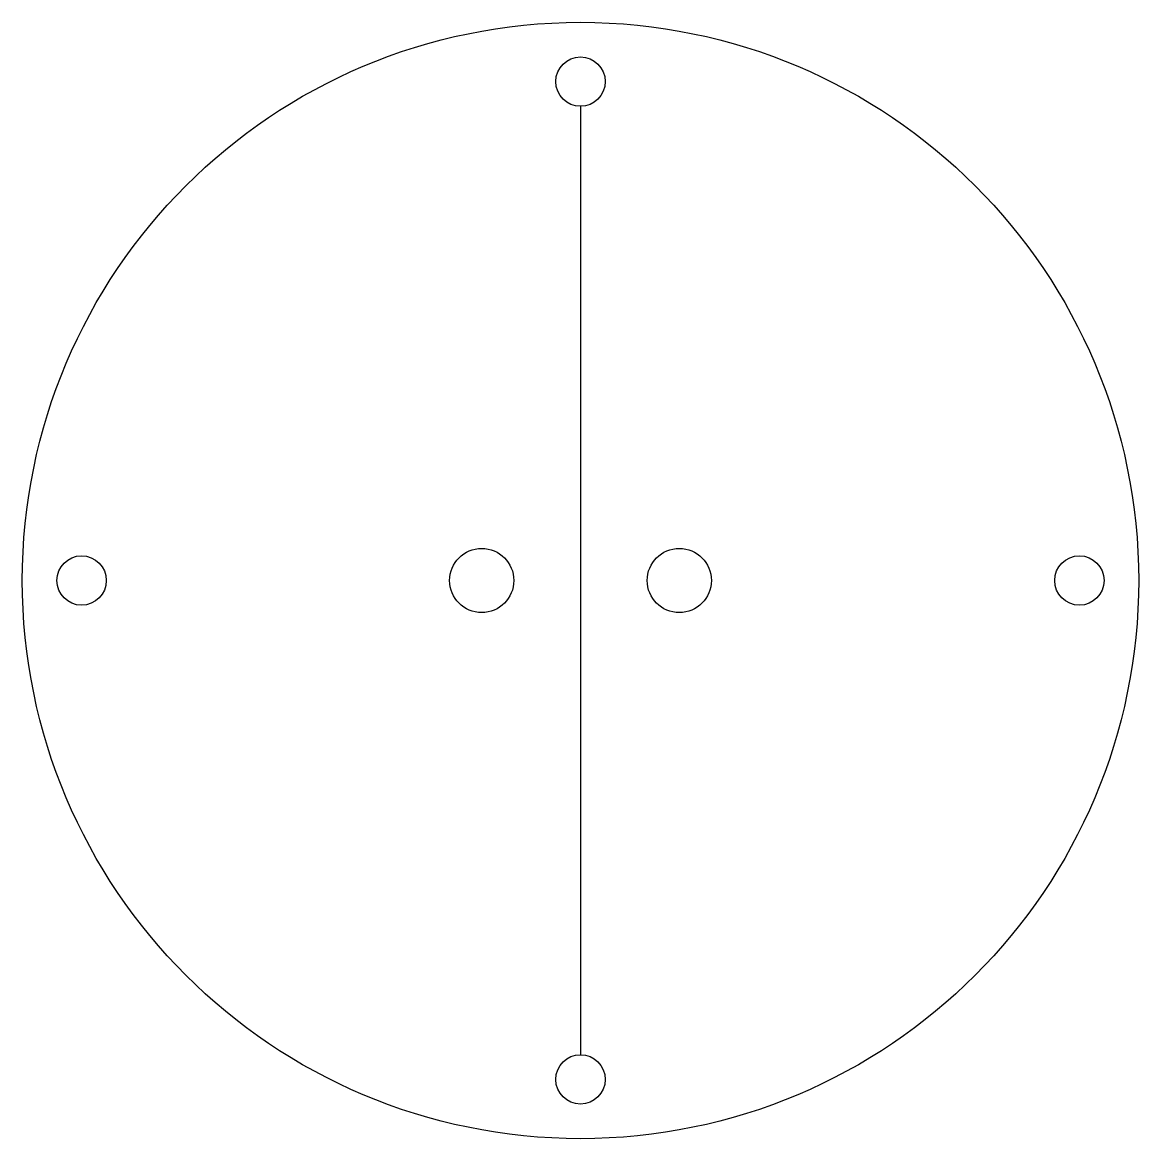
# Model space of a CAD drawing. Header units: millimetres. Extents: x -56 to 56, y -56 to 56.
import ezdxf

# ---------------------------------------------------------------- set-up
doc = ezdxf.new("R2010")
doc.units = ezdxf.units.MM
doc.layers.add('Sketch', color=7, linetype='CONTINUOUS')

msp = doc.modelspace()

# ---------------------------------------------------------------- linework, layer by layer
at = {"layer": 'Sketch'}
msp.add_line((0, 48), (0, -48), dxfattribs=at)
for centre, radius in [((0, 0), 56.5), ((0, 50.5), 2.5), ((-50.5, 0), 2.5), ((-10, 0), 3.25), ((10, 0), 3.25), ((50.5, 0), 2.5), ((0, -50.5), 2.5)]:
    msp.add_circle(centre, radius, dxfattribs=at)

doc.saveas('drawing.dxf')
